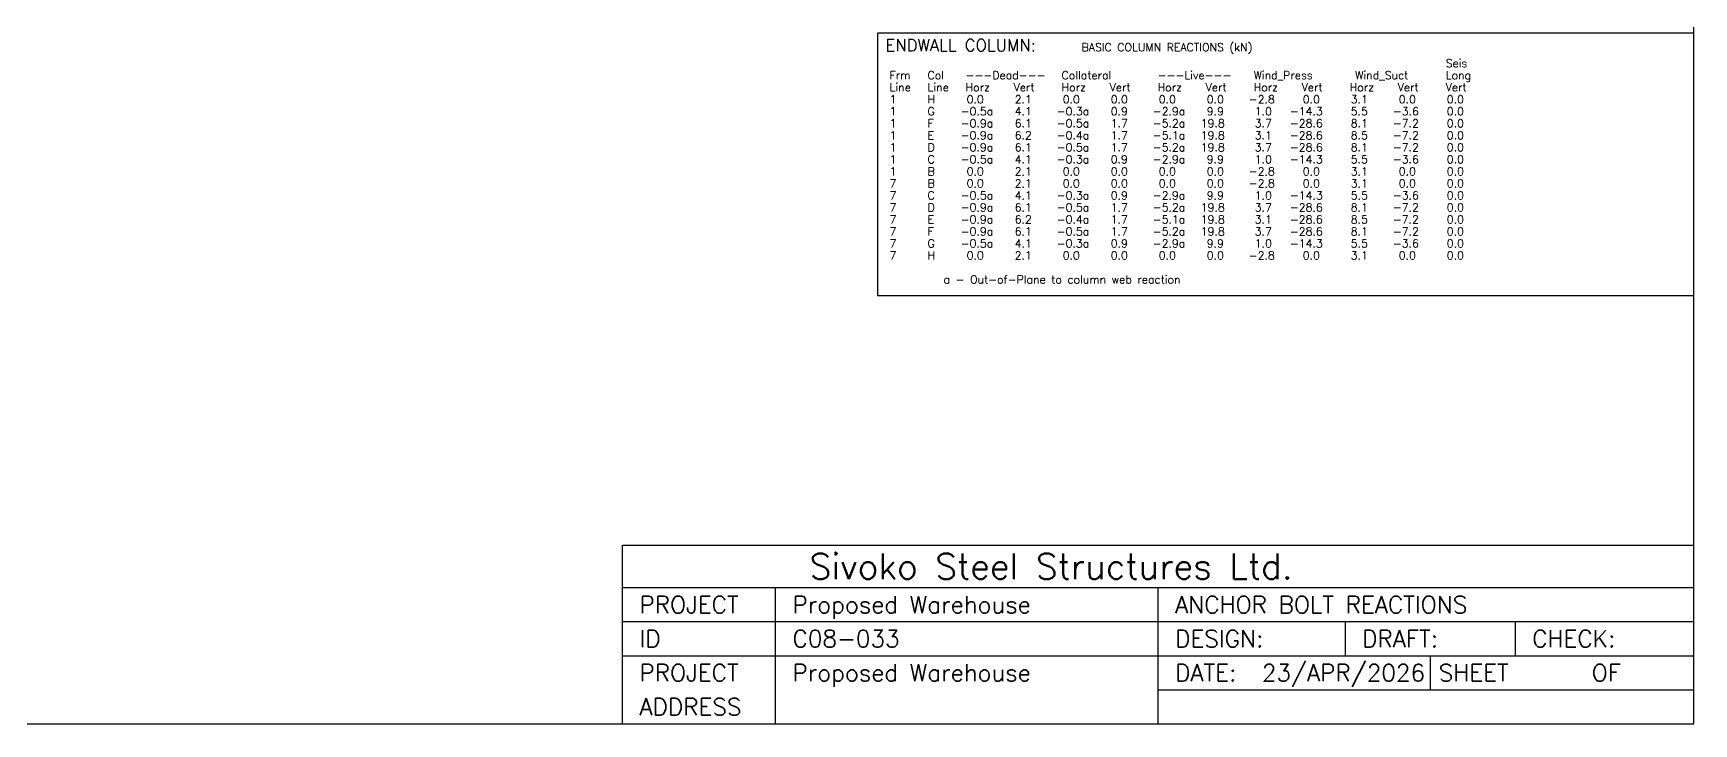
# Model space of a CAD drawing. Extents: x 0 to 154337, y 0 to 109138.
# Drawn here: x 63190 to 154337, y 0 to 37873 of the extents above; entities that cross this region are included whole.
import ezdxf

# ---------------------------------------------------------------- set-up
doc = ezdxf.new("R2010")
doc.units = 0
doc.linetypes.add('CONTIN', pattern=[0])
doc.layers.get('0').update_dxf_attribs({"linetype": 'CONTIN'})
for name, color, linetype in [('1', 7, 'CONTIN'), ('13', 1, 'CONTIN'), ('14', 7, 'CONTIN'), ('20', 7, 'CONTIN'), ('22', 7, 'CONTIN'), ('26', 7, 'CONTIN')]:
    doc.layers.add(name, color=color, linetype=linetype)
doc.styles.add('SIMPLEX', font='SIMPLEX')

# ---------------------------------------------------------------- blocks, each defined once
blk = doc.blocks.new('EWTABL')
for p, q in [((44801.875, 0), (0, 0)), ((0, 0), (0, -14384.919)), ((44801.875, -14384.919), (44801.875, 0)), ((0, -14384.919), (44801.875, -14384.919))]:
    blk.add_line(p, q)
at = {"layer": '13', "style": 'SIMPLEX'}
for s, p in [('1', (658.851, -3843.299)), ('H', (2745.213, -3843.299)), ('1', (658.851, -4502.15)), ('G', (2745.213, -4502.15)), ('1', (658.851, -5161.001)), ('1', (658.851, -5819.853)), ('F', (2745.213, -5161.001)), ('E', (2745.213, -5819.853)), ('1', (658.851, -6478.704)), ('D', (2745.213, -6478.704)), ('1', (658.851, -7137.555)), ('C', (2745.213, -7137.555)), ('7', (658.851, -8455.258)), ('1', (658.851, -7796.406)), ('B', (2745.213, -7796.406)), ('B', (2745.213, -8455.258)), ('7', (658.851, -9114.108)), ('C', (2745.213, -9114.108)), ('7', (658.851, -9772.96)), ('7', (658.851, -10431.812)), ('D', (2745.213, -9772.96)), ('E', (2745.213, -10431.812)), ('7', (658.851, -11090.662)), ('F', (2745.213, -11090.662)), ('7', (658.851, -11749.514)), ('G', (2745.213, -11749.514)), ('7', (658.851, -12408.365)), ('H', (2745.213, -12408.365))]:
    blk.add_text(s, height=439.234, dxfattribs=at).set_placement(p)
at = {"layer": '14', "style": 'SIMPLEX'}
for s, p in [('Seis', (31185.621, -1866.745)), ('Frm', (658.851, -2525.596)), ('Line', (658.851, -3184.448)), ('Col', (2745.213, -2525.596)), ('Line', (2745.213, -3184.448)), ('---Dead---', (4831.575, -2525.596)), ('Collateral', (10102.384, -2525.596)), ('---Live---', (15373.193, -2525.596)), ('Wind_Press', (20644.002, -2525.596)), (' Wind_Suct', (25914.813, -2525.596)), ('Long', (31185.621, -2525.596)), ('Horz', (4831.575, -3184.448)), ('Vert', (7466.98, -3184.448)), ('Horz', (10102.384, -3184.448)), ('Vert', (12737.788, -3184.448)), ('Horz', (15373.193, -3184.448)), ('Vert', (18008.598, -3184.448)), ('Horz', (20644.002, -3184.448)), ('Vert', (23279.406, -3184.448)), ('Horz', (25914.813, -3184.448)), ('Vert', (28550.217, -3184.448)), ('Vert', (31185.621, -3184.448))]:
    blk.add_text(s, height=439.234, dxfattribs=at).set_placement(p)
at = {"layer": '20', "style": 'SIMPLEX'}
for s, height, p in [('ENDWALL COLUMN:', 658.851, (439.234, -988.277)), ('BASIC COLUMN REACTIONS (kN)', 439.234, (11200.47, -988.277))]:
    blk.add_text(s, height=height, dxfattribs=at).set_placement(p)
at = {"layer": '26', "style": 'SIMPLEX'}
for s, p in [('    0.0', (3579.758, -3843.299)), ('    2.1', (6215.163, -3843.299)), ('    0.0', (8850.566, -3843.299)), ('    0.0', (11485.972, -3843.299)), ('    0.0', (14121.377, -3843.299)), ('    0.0', (16756.781, -3843.299)), ('   -2.8', (19392.188, -3843.299)), ('    0.0', (22027.592, -3843.299)), ('    3.1', (24662.996, -3843.299)), ('    0.0', (27298.402, -3843.299)), ('    0.0', (29933.807, -3843.299)), ('   -0.5a', (3579.758, -4502.15)), ('    4.1', (6215.163, -4502.15)), ('   -0.3a', (8850.566, -4502.15)), ('    0.9', (11485.972, -4502.15)), ('   -2.9a', (14121.377, -4502.15)), ('    9.9', (16756.781, -4502.15)), ('    1.0', (19392.188, -4502.15)), ('  -14.3', (22027.592, -4502.15)), ('    5.5', (24662.996, -4502.15)), ('   -3.6', (27298.402, -4502.15)), ('    0.0', (29933.807, -4502.15)), ('   -0.9a', (3579.758, -5161.001)), ('   -0.9a', (3579.758, -5819.853)), ('    6.1', (6215.163, -5161.001)), ('    6.2', (6215.163, -5819.853)), ('   -0.5a', (8850.566, -5161.001)), ('   -0.4a', (8850.566, -5819.853)), ('    1.7', (11485.972, -5161.001)), ('    1.7', (11485.972, -5819.853)), ('   -5.2a', (14121.377, -5161.001)), ('   -5.1a', (14121.377, -5819.853)), ('   19.8', (16756.781, -5161.001)), ('   19.8', (16756.781, -5819.853)), ('    3.7', (19392.188, -5161.001)), ('    3.1', (19392.188, -5819.853)), ('  -28.6', (22027.592, -5161.001)), ('  -28.6', (22027.592, -5819.853)), ('    8.1', (24662.996, -5161.001)), ('    8.5', (24662.996, -5819.853)), ('   -7.2', (27298.402, -5161.001)), ('   -7.2', (27298.402, -5819.853)), ('    0.0', (29933.807, -5161.001)), ('    0.0', (29933.807, -5819.853)), ('   -0.9a', (3579.758, -6478.704)), ('    6.1', (6215.163, -6478.704)), ('   -0.5a', (8850.566, -6478.704)), ('    1.7', (11485.972, -6478.704)), ('   -5.2a', (14121.377, -6478.704)), ('   19.8', (16756.781, -6478.704)), ('    3.7', (19392.188, -6478.704)), ('  -28.6', (22027.592, -6478.704)), ('    8.1', (24662.996, -6478.704)), ('   -7.2', (27298.402, -6478.704)), ('    0.0', (29933.807, -6478.704)), ('   -0.5a', (3579.758, -7137.555)), ('    4.1', (6215.163, -7137.555)), ('   -0.3a', (8850.566, -7137.555)), ('    0.9', (11485.972, -7137.555)), ('   -2.9a', (14121.377, -7137.555)), ('    9.9', (16756.781, -7137.555)), ('    1.0', (19392.188, -7137.555)), ('  -14.3', (22027.592, -7137.555)), ('    5.5', (24662.996, -7137.555)), ('   -3.6', (27298.402, -7137.555)), ('    0.0', (29933.807, -7137.555)), ('    0.0', (3579.758, -7796.406)), ('    0.0', (3579.758, -8455.258)), ('    2.1', (6215.163, -7796.406)), ('    2.1', (6215.163, -8455.258)), ('    0.0', (8850.566, -7796.406)), ('    0.0', (8850.566, -8455.258)), ('    0.0', (11485.972, -7796.406)), ('    0.0', (11485.972, -8455.258)), ('    0.0', (14121.377, -7796.406)), ('    0.0', (14121.377, -8455.258)), ('    0.0', (16756.781, -7796.406)), ('    0.0', (16756.781, -8455.258)), ('   -2.8', (19392.188, -7796.406)), ('   -2.8', (19392.188, -8455.258)), ('    0.0', (22027.592, -7796.406)), ('    0.0', (22027.592, -8455.258)), ('    3.1', (24662.996, -7796.406)), ('    3.1', (24662.996, -8455.258)), ('    0.0', (27298.402, -7796.406)), ('    0.0', (27298.402, -8455.258)), ('    0.0', (29933.807, -7796.406)), ('    0.0', (29933.807, -8455.258)), ('   -0.5a', (3579.758, -9114.108)), ('    4.1', (6215.163, -9114.108)), ('   -0.3a', (8850.566, -9114.108)), ('    0.9', (11485.972, -9114.108)), ('   -2.9a', (14121.377, -9114.108)), ('    9.9', (16756.781, -9114.108)), ('    1.0', (19392.188, -9114.108)), ('  -14.3', (22027.592, -9114.108)), ('    5.5', (24662.996, -9114.108)), ('   -3.6', (27298.402, -9114.108)), ('    0.0', (29933.807, -9114.108)), ('   -0.9a', (3579.758, -9772.96)), ('   -0.9a', (3579.758, -10431.812)), ('    6.1', (6215.163, -9772.96)), ('    6.2', (6215.163, -10431.812)), ('   -0.5a', (8850.566, -9772.96)), ('   -0.4a', (8850.566, -10431.812)), ('    1.7', (11485.972, -9772.96)), ('    1.7', (11485.972, -10431.812)), ('   -5.2a', (14121.377, -9772.96)), ('   -5.1a', (14121.377, -10431.812)), ('   19.8', (16756.781, -9772.96)), ('   19.8', (16756.781, -10431.812)), ('    3.7', (19392.188, -9772.96)), ('    3.1', (19392.188, -10431.812)), ('  -28.6', (22027.592, -9772.96)), ('  -28.6', (22027.592, -10431.812)), ('    8.1', (24662.996, -9772.96)), ('    8.5', (24662.996, -10431.812)), ('   -7.2', (27298.402, -9772.96)), ('   -7.2', (27298.402, -10431.812)), ('    0.0', (29933.807, -9772.96)), ('    0.0', (29933.807, -10431.812)), ('   -0.9a', (3579.758, -11090.662)), ('    6.1', (6215.163, -11090.662)), ('   -0.5a', (8850.566, -11090.662)), ('    1.7', (11485.972, -11090.662)), ('   -5.2a', (14121.377, -11090.662)), ('   19.8', (16756.781, -11090.662)), ('    3.7', (19392.188, -11090.662)), ('  -28.6', (22027.592, -11090.662)), ('    8.1', (24662.996, -11090.662)), ('   -7.2', (27298.402, -11090.662)), ('    0.0', (29933.807, -11090.662)), ('   -0.5a', (3579.758, -11749.514)), ('    4.1', (6215.163, -11749.514)), ('   -0.3a', (8850.566, -11749.514)), ('    0.9', (11485.972, -11749.514)), ('   -2.9a', (14121.377, -11749.514)), ('    9.9', (16756.781, -11749.514)), ('    1.0', (19392.188, -11749.514)), ('  -14.3', (22027.592, -11749.514)), ('    5.5', (24662.996, -11749.514)), ('   -3.6', (27298.402, -11749.514)), ('    0.0', (29933.807, -11749.514)), ('    0.0', (3579.758, -12408.365)), ('    2.1', (6215.163, -12408.365)), ('    0.0', (8850.566, -12408.365)), ('    0.0', (11485.972, -12408.365)), ('    0.0', (14121.377, -12408.365)), ('    0.0', (16756.781, -12408.365)), ('   -2.8', (19392.188, -12408.365)), ('    0.0', (22027.592, -12408.365)), ('    3.1', (24662.996, -12408.365)), ('    0.0', (27298.402, -12408.365)), ('    0.0', (29933.807, -12408.365)), ('a - Out-of-Plane to column web reaction', (3623.681, -13726.067))]:
    blk.add_text(s, height=439.234, dxfattribs=at).set_placement(p)

msp = doc.modelspace()

# ---------------------------------------------------------------- linework, layer by layer
for p, q in [((95534.719, 0), (95534.719, 9800.411)), ((95534.719, 9800.411), (154337.188, 9800.411)), ((95534.719, 7466.98), (154337.188, 7466.98)), ((103935.07, 0), (103935.07, 7466.98)), ((124935.953, 0), (124935.953, 7466.98)), ((95534.719, 5600.235), (154337.188, 5600.235)), ((135203.047, 5600.235), (135203.047, 3733.49)), ((144536.781, 5600.235), (144536.781, 3733.49)), ((95534.719, 3733.49), (154337.188, 3733.49)), ((139869.906, 3733.49), (139869.906, 1866.745)), ((124935.953, 1866.745), (154337.188, 1866.745))]:
    msp.add_line(p, q)
at = {"layer": '22'}
for p, q in [((154337.188, 0), (154337.188, 109138.438)), ((0, 0), (154337.188, 0))]:
    msp.add_line(p, q, dxfattribs=at)

# ---------------------------------------------------------------- block references
at = {"layer": '1'}
msp.add_blockref('EWTABL', (109535.305, 37872.715), dxfattribs=at)

# ---------------------------------------------------------------- texts
at = {"layer": '14', "style": 'SIMPLEX'}
for s, height, p in [('Sivoko Steel Structures Ltd.', 1400.059, (105801.813, 7933.666)), ('PROJECT', 933.372, (96468.086, 6066.921)), ('Proposed Warehouse', 933.372, (104868.438, 6066.921)), ('ANCHOR BOLT REACTIONS', 933.372, (125869.328, 6066.921)), ('ID', 933.372, (96468.086, 4200.177)), ('C08-033', 933.372, (104868.438, 4200.177)), ('DESIGN:', 933.372, (125869.328, 4200.177)), ('DRAFT:', 933.372, (136136.422, 4200.177)), ('CHECK:', 933.372, (145470.141, 4200.177)), ('PROJECT', 933.372, (96468.086, 2333.431)), ('Proposed Warehouse', 933.372, (104868.438, 2333.431)), ('DATE:', 933.372, (125869.328, 2333.431)), ('23/APR/2026', 933.372, (130629.531, 2333.431)), ('SHEET', 933.372, (140336.594, 2333.431)), ('OF', 933.372, (148736.953, 2333.431)), ('ADDRESS', 933.372, (96468.086, 466.686))]:
    msp.add_text(s, height=height, dxfattribs=at).set_placement(p)

doc.saveas('drawing.dxf')
